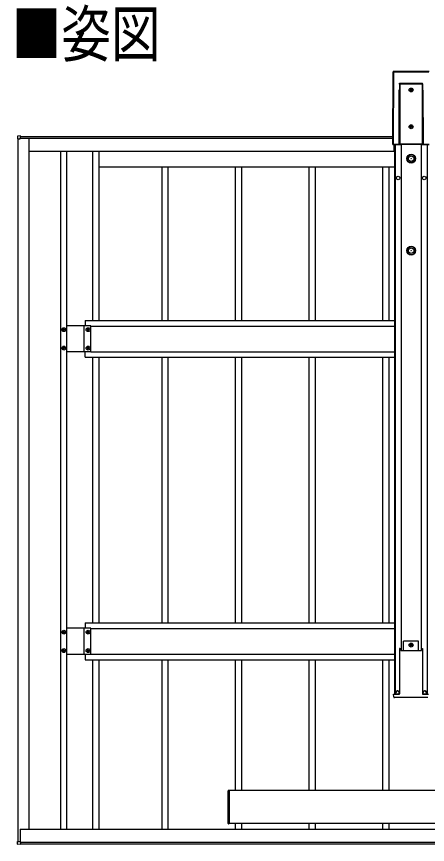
# Model space of a CAD drawing. Units: millimetres, scale not verified. Extents: x -10512 to 10512, y -7425 to 7425.
# Drawn here: x -3517 to -2400, y 199 to 2448 of the extents above; entities that cross this region are included whole.
import ezdxf
from ezdxf.enums import TextEntityAlignment as Align

# ---------------------------------------------------------------- set-up
doc = ezdxf.new("R2010")
doc.units = ezdxf.units.MM
doc.header["$LTSCALE"] = 30
doc.layers.add('0-2_USER1', color=3, linetype='Continuous')
doc.layers.add('0-5_YKK_A1', color=4, linetype='Continuous')
doc.styles.add('ＭＳ ゴシック', font='')
doc.styles.get('ＭＳ ゴシック').set_extended_font_data('MS Gothic')

msp = doc.modelspace()

# ---------------------------------------------------------------- linework, layer by layer
at = {"layer": '0-5_YKK_A1'}
for p, q in [((-2493.63, 2297.38), (-2494.26, 2100.23)), ((-2493.78, 2100.71), (-2493.15, 2296.9)), ((-2493.63, 2297.37), (-2493.63, 2297.38)), ((-2493.15, 2296.9), (-2493.63, 2297.37)), ((-2492.65, 2296.87), (-2493.28, 2100.69)), ((-2395.62, 2297.87), (-2493.13, 2297.87)), ((-2493.13, 2297.87), (-2492.65, 2297.39)), ((-2395.62, 2297.87), (-2493.13, 2297.87)), ((-2493.13, 2297.87), (-2493.13, 2297.87)), ((-2492.65, 2297.39), (-2396.1, 2297.39)), ((-2492.65, 2297.39), (-2492.65, 2296.87)), ((-2396.1, 2296.87), (-2492.65, 2296.87)), ((-2413.32, 2264.17), (-2475.44, 2264.17)), ((-2475.44, 2264.17), (-2475.44, 2101.24)), ((-2475.43, 2266.79), (-2413.32, 2266.79)), ((-2443.9, 2249.64), (-2443.9, 2250.6)), ((-2413.32, 2101.24), (-2413.32, 2264.17)), ((-2476.91, 2100.8), (-2476.44, 2247.58)), ((-2475.94, 2247.55), (-2476.41, 2100.77)), ((-2475.94, 2101.24), (-2475.94, 2247.55)), ((-2412.82, 2247.55), (-2412.82, 2101.24)), ((-2412.35, 2100.77), (-2412.82, 2247.55)), ((-2412.32, 2247.58), (-2411.85, 2100.8)), ((-2443.9, 2149.64), (-2443.9, 2150.6)), ((-3505.88, 2123.56), (-3513.41, 2123.1)), ((-3513.41, 2115.36), (-3507.7, 2115.36)), ((-3512.38, 207.15), (-3512.38, 2115.36)), ((-3507.7, 2115.36), (-3507.38, 2115.36)), ((-3507.38, 2115.36), (-3507.38, 2116.56)), ((-3482.38, 2116.55), (-3507.38, 2116.55)), ((-3506.88, 2116.55), (-3506.88, 2116.86)), ((-3505.88, 2123.07), (-3505.88, 2123.56)), ((-3505.88, 2117.16), (-3505.88, 2123.07)), ((-3505.88, 2122.05), (-2494.19, 2122.05)), ((-3505.88, 2117.05), (-2494.21, 2117.05)), ((-3503.88, 2117.03), (-2494.21, 2117.03)), ((-3503.88, 2117.03), (-3503.88, 2116.55)), ((-3482.38, 240.46), (-3482.38, 2116.55)), ((-2494.26, 2100.23), (-2494.26, 2100.23)), ((-2493.28, 2100.22), (-2493.76, 2099.73)), ((-2493.76, 2099.73), (-2473.01, 2099.73)), ((-2493.76, 2099.73), (-2473.01, 2099.73)), ((-2493.76, 2099.73), (-2493.76, 2099.73)), ((-2493.28, 2100.69), (-2476.9, 2100.69)), ((-2493.28, 2100.69), (-2493.28, 2100.22)), ((-2475.97, 2100.22), (-2493.28, 2100.22)), ((-2490.38, 2082.06), (-2490.38, 2099.73)), ((-2490.38, 2082.05), (-2490.38, 2099.73)), ((-2490.38, 2097.06), (-2489.38, 2097.06)), ((-2489.38, 2099.73), (-2489.38, 607.44)), ((-2488.18, 2099.73), (-2488.18, 607.44)), ((-2476.41, 2100.77), (-2475.94, 2101.24)), ((-2475.44, 2100.74), (-2475.97, 2100.22)), ((-2475.44, 2101.24), (-2413.32, 2101.24)), ((-2475.44, 2101.24), (-2475.44, 2100.74)), ((-2413.32, 2100.74), (-2475.44, 2100.74)), ((-2473.01, 2099.73), (-2472.75, 2100.62)), ((-2472.75, 2100.62), (-2415.88, 2100.62)), ((-2471.88, 2100.62), (-2471.88, 725.61)), ((-2416.88, 2100.62), (-2416.88, 725.61)), ((-2415.88, 2100.62), (-2415.63, 2099.73)), ((-2415.63, 2099.73), (-2394.99, 2099.73)), ((-2415.62, 2099.73), (-2394.99, 2099.73)), ((-2413.32, 2101.24), (-2413.32, 2100.74)), ((-2412.79, 2100.22), (-2413.32, 2100.74)), ((-2412.82, 2101.24), (-2412.35, 2100.77)), ((-2395.47, 2100.22), (-2412.79, 2100.22)), ((-2411.85, 2100.69), (-2395.47, 2100.69)), ((-2400.58, 2099.73), (-2400.58, 607.44)), ((-3482.38, 2082.05), (-2490.38, 2082.05)), ((-3397.38, 2082.05), (-3397.38, 240.46)), ((-3381.38, 2082.05), (-3381.38, 240.46)), ((-3310.38, 2082.05), (-3310.38, 1622.06)), ((-3293.38, 2082.05), (-3293.38, 1622.06)), ((-3293.38, 2039.06), (-3106.28, 2039.06)), ((-3121.38, 1622.06), (-3121.38, 2039.06)), ((-3121.38, 2039.06), (-2906.28, 2039.06)), ((-3104.38, 1622.06), (-3104.38, 2039.06)), ((-2921.38, 1622.06), (-2921.38, 2039.06)), ((-2921.38, 2039.06), (-2706.28, 2039.06)), ((-2904.38, 1622.06), (-2904.38, 2039.06)), ((-2721.38, 1622.06), (-2721.38, 2039.06)), ((-2721.38, 2039.06), (-2506.28, 2039.06)), ((-2704.38, 1622.06), (-2704.38, 2039.06)), ((-2521.38, 1622.06), (-2521.38, 2039.06)), ((-2521.38, 2039.06), (-2489.38, 2039.06)), ((-2504.38, 1622.06), (-2504.38, 2039.06)), ((-3330.38, 1622.06), (-3330.38, 1607.56)), ((-3330.38, 1622.06), (-2489.38, 1622.06)), ((-3388.86, 1598.5), (-3388.86, 1599.46)), ((-3315.38, 1607.56), (-3381.38, 1607.56)), ((-3315.38, 1607.56), (-3381.38, 1607.56)), ((-3332.88, 1536.56), (-3332.88, 1607.56)), ((-3332.88, 1536.56), (-3332.88, 1607.56)), ((-3322.86, 1598.5), (-3322.86, 1599.46)), ((-3315.38, 1536.56), (-3315.38, 1607.56)), ((-3315.38, 1536.56), (-3315.38, 1607.56)), ((-3315.38, 1607.06), (-2489.38, 1607.06)), ((-3388.86, 1548.5), (-3388.86, 1549.46)), ((-3315.38, 1536.56), (-3381.38, 1536.56)), ((-3315.38, 1536.56), (-3381.38, 1536.56)), ((-3330.38, 1522.06), (-3330.38, 1536.56)), ((-3322.86, 1548.5), (-3322.86, 1549.46)), ((-3315.38, 1537.06), (-2489.38, 1537.06)), ((-3330.38, 1522.06), (-2489.38, 1522.06)), ((-3310.38, 1522.06), (-3310.38, 800.46)), ((-3293.38, 1522.06), (-3293.38, 800.46)), ((-3121.38, 800.46), (-3121.38, 1522.06)), ((-3104.38, 800.46), (-3104.38, 1522.06)), ((-2921.38, 800.46), (-2921.38, 1522.06)), ((-2904.38, 800.46), (-2904.38, 1522.06)), ((-2721.38, 800.46), (-2721.38, 1522.06)), ((-2704.38, 800.46), (-2704.38, 1522.06)), ((-2521.38, 800.46), (-2521.38, 1522.06)), ((-2504.38, 800.46), (-2504.38, 1522.06)), ((-3330.38, 800.46), (-3330.38, 785.96)), ((-3330.38, 800.46), (-2489.38, 800.46)), ((-3388.86, 776.9), (-3388.86, 777.86)), ((-3315.38, 785.96), (-3381.38, 785.96)), ((-3332.88, 714.96), (-3332.88, 785.96)), ((-3322.86, 776.9), (-3322.86, 777.86)), ((-3315.38, 714.96), (-3315.38, 785.96)), ((-3315.38, 785.46), (-2489.38, 785.46)), ((-2423.88, 751.44), (-2464.88, 751.44)), ((-2464.88, 725.61), (-2464.88, 751.44)), ((-2443.9, 741.88), (-2443.9, 742.84)), ((-2423.88, 725.61), (-2423.88, 751.44)), ((-3388.86, 726.9), (-3388.86, 727.86)), ((-3322.86, 726.9), (-3322.86, 727.86)), ((-2475.63, 730.79), (-2475.63, 607.58)), ((-2475.27, 730.94), (-2475.62, 730.94)), ((-2475.27, 730.94), (-2474.77, 730.94)), ((-2474.77, 730.94), (-2472.73, 730.94)), ((-2472.42, 725.61), (-2472.73, 730.94)), ((-2416.03, 730.94), (-2413.99, 730.94)), ((-2413.99, 730.94), (-2413.49, 730.94)), ((-2413.49, 730.94), (-2413.14, 730.94)), ((-2413.13, 730.79), (-2413.13, 607.58)), ((-3315.38, 714.96), (-3381.38, 714.96)), ((-3330.38, 714.96), (-3330.38, 700.46)), ((-3330.38, 700.46), (-2489.38, 700.46)), ((-3315.38, 715.46), (-2489.38, 715.46)), ((-3310.38, 700.46), (-3310.38, 240.46)), ((-3293.38, 700.46), (-3293.38, 240.46)), ((-3121.38, 240.46), (-3121.38, 700.46)), ((-3104.38, 240.46), (-3104.38, 700.46)), ((-2921.38, 345.46), (-2921.38, 700.46)), ((-2904.38, 345.46), (-2904.38, 700.46)), ((-2721.38, 345.46), (-2721.38, 700.46)), ((-2704.38, 345.46), (-2704.38, 700.46)), ((-2521.38, 345.46), (-2521.38, 700.46)), ((-2504.38, 345.46), (-2504.38, 700.46)), ((-2491.75, 607.44), (-2476.74, 607.44)), ((-2485.88, 607.44), (-2485.88, 611.44)), ((-2476.88, 607.44), (-2476.88, 611.44)), ((-2476.74, 607.44), (-2475.74, 607.44)), ((-2475.64, 607.44), (-2475.74, 607.44)), ((-2413.12, 607.44), (-2413.02, 607.44)), ((-2413.02, 607.44), (-2412.02, 607.44)), ((-2412.02, 607.44), (-2397.01, 607.44)), ((-2411.88, 607.44), (-2411.88, 611.44)), ((-2402.88, 607.44), (-2402.88, 611.44)), ((-2476.21, 597.94), (-2489.79, 597.94)), ((-2474.72, 597.94), (-2476.21, 597.94)), ((-2474.34, 597.94), (-2474.72, 597.94)), ((-2414.42, 597.94), (-2474.34, 597.94)), ((-2414.04, 597.94), (-2414.42, 597.94)), ((-2412.54, 597.94), (-2414.04, 597.94)), ((-2398.97, 597.94), (-2412.54, 597.94)), ((-2941.88, 256.05), (-2941.88, 344.86)), ((-1889.38, 345.46), (-2939.38, 345.46)), ((-2939.38, 254.96), (-2940.95, 255.05)), ((-2939.38, 255.96), (-2939.38, 254.96)), ((-2921.38, 240.46), (-2921.38, 255.46)), ((-2904.38, 240.46), (-2904.38, 255.46)), ((-2721.38, 240.46), (-2721.38, 255.46)), ((-2704.38, 240.46), (-2704.38, 255.46)), ((-2521.38, 240.46), (-2521.38, 255.46)), ((-2504.38, 240.46), (-2504.38, 255.46)), ((-3506.88, 240.46), (1467.62, 240.46)), ((-3506.88, 240.46), (-3506.88, 205.65)), ((-3513.41, 207.15), (-3507.7, 207.15)), ((-3507.7, 207.15), (-3507.38, 207.15)), ((-3507.38, 207.15), (-3507.38, 205.95)), ((-3507.38, 207.15), (-3507.38, 205.95)), ((-3506.88, 205.95), (-3507.38, 205.95)), ((-3505.88, 205.46), (1491.12, 205.46)), ((-3505.88, 205.35), (-3505.88, 199.45)), ((-3505.88, 198.95), (-3513.41, 199.41)), ((-3505.88, 200.46), (1491.12, 200.46)), ((-3505.88, 199.45), (-3505.88, 198.95))]:
    msp.add_line(p, q, dxfattribs=at)
for points in [[(-2493.63, 2297.37), (-2494.26, 2100.23), (-2493.78, 2100.71)], [(-2475.8, 2264.2), (-2475.52, 2266.18), (-2475.44, 2266.75), (-2475.43, 2266.79)], [(-2475.44, 2264.17), (-2475.46, 2264.17), (-2475.48, 2264.17), (-2475.51, 2264.17), (-2475.53, 2264.17), (-2475.55, 2264.17), (-2475.58, 2264.17), (-2475.6, 2264.17), (-2475.62, 2264.17)], [(-2445.82, 2248.68), (-2446.78, 2248.68), (-2446.78, 2247.72), (-2445.82, 2247.72)], [(-2443.9, 2250.6), (-2444.86, 2250.6), (-2444.86, 2249.64)], [(-2442.94, 2247.72), (-2441.98, 2247.72), (-2441.98, 2248.68), (-2442.94, 2248.68)], [(-2413.14, 2264.17), (-2413.28, 2266.17), (-2413.32, 2266.75), (-2413.32, 2266.79)], [(-2413.32, 2264.17), (-2413.29, 2264.17), (-2413.27, 2264.17), (-2413.25, 2264.17), (-2413.23, 2264.17), (-2413.2, 2264.17), (-2413.18, 2264.17), (-2413.16, 2264.17), (-2413.14, 2264.17)], [(-2444.86, 2246.76), (-2444.86, 2245.8), (-2443.9, 2245.8), (-2443.9, 2246.76)], [(-2445.82, 2148.68), (-2446.78, 2148.68), (-2446.78, 2147.72), (-2445.82, 2147.72)], [(-2443.9, 2150.6), (-2444.86, 2150.6), (-2444.86, 2149.64)], [(-2444.86, 2146.76), (-2444.86, 2145.8), (-2443.9, 2145.8), (-2443.9, 2146.76)], [(-2442.94, 2147.72), (-2441.98, 2147.72), (-2441.98, 2148.68), (-2442.94, 2148.68)], [(-3513.88, 2122.61), (-3513.88, 2115.36), (-3513.41, 2115.36)], [(-3507.08, 2116.86), (-3505.88, 2116.86), (-3505.88, 2117.16)], [(-2475.44, 2101.24), (-2475.53, 2101.24), (-2475.62, 2101.24), (-2475.71, 2101.24), (-2475.78, 2101.24), (-2475.84, 2101.24), (-2475.89, 2101.24), (-2475.92, 2101.24), (-2475.94, 2101.24)], [(-2413.32, 2101.24), (-2413.22, 2101.24), (-2413.13, 2101.24), (-2413.05, 2101.24), (-2412.98, 2101.24), (-2412.91, 2101.24), (-2412.87, 2101.24), (-2412.83, 2101.24), (-2412.82, 2101.24)], [(-3389.82, 1596.58), (-3390.78, 1596.58), (-3390.78, 1597.54), (-3389.82, 1597.54)], [(-3388.86, 1599.46), (-3387.9, 1599.46), (-3387.9, 1598.5)], [(-3386.94, 1597.54), (-3385.98, 1597.54), (-3385.98, 1596.58), (-3386.94, 1596.58)], [(-3323.82, 1596.58), (-3324.78, 1596.58), (-3324.78, 1597.54), (-3323.82, 1597.54)], [(-3322.86, 1599.46), (-3321.9, 1599.46), (-3321.9, 1598.5)], [(-3320.94, 1597.54), (-3319.98, 1597.54), (-3319.98, 1596.58), (-3320.94, 1596.58)], [(-3387.9, 1595.62), (-3387.9, 1594.66), (-3388.86, 1594.66), (-3388.86, 1595.62)], [(-3321.9, 1595.62), (-3321.9, 1594.66), (-3322.86, 1594.66), (-3322.86, 1595.62)], [(-3389.82, 1546.58), (-3390.78, 1546.58), (-3390.78, 1547.54), (-3389.82, 1547.54)], [(-3388.86, 1549.46), (-3387.9, 1549.46), (-3387.9, 1548.5)], [(-3387.9, 1545.62), (-3387.9, 1544.66), (-3388.86, 1544.66), (-3388.86, 1545.62)], [(-3386.94, 1547.54), (-3385.98, 1547.54), (-3385.98, 1546.58), (-3386.94, 1546.58)], [(-3323.82, 1546.58), (-3324.78, 1546.58), (-3324.78, 1547.54), (-3323.82, 1547.54)], [(-3322.86, 1549.46), (-3321.9, 1549.46), (-3321.9, 1548.5)], [(-3321.9, 1545.62), (-3321.9, 1544.66), (-3322.86, 1544.66), (-3322.86, 1545.62)], [(-3320.94, 1547.54), (-3319.98, 1547.54), (-3319.98, 1546.58), (-3320.94, 1546.58)], [(-3389.82, 774.98), (-3390.78, 774.98), (-3390.78, 775.94), (-3389.82, 775.94)], [(-3388.86, 777.86), (-3387.9, 777.86), (-3387.9, 776.9)], [(-3387.9, 774.02), (-3387.9, 773.06), (-3388.86, 773.06), (-3388.86, 774.02)], [(-3386.94, 775.94), (-3385.98, 775.94), (-3385.98, 774.98), (-3386.94, 774.98)], [(-3323.82, 774.98), (-3324.78, 774.98), (-3324.78, 775.94), (-3323.82, 775.94)], [(-3322.86, 777.86), (-3321.9, 777.86), (-3321.9, 776.9)], [(-3321.9, 774.02), (-3321.9, 773.06), (-3322.86, 773.06), (-3322.86, 774.02)], [(-3320.94, 775.94), (-3319.98, 775.94), (-3319.98, 774.98), (-3320.94, 774.98)], [(-2443.9, 742.84), (-2444.86, 742.84), (-2444.86, 741.88)], [(-3389.82, 724.98), (-3390.78, 724.98), (-3390.78, 725.94), (-3389.82, 725.94)], [(-3388.86, 727.86), (-3387.9, 727.86), (-3387.9, 726.9)], [(-3387.9, 724.02), (-3387.9, 723.06), (-3388.86, 723.06), (-3388.86, 724.02)], [(-3386.94, 725.94), (-3385.98, 725.94), (-3385.98, 724.98), (-3386.94, 724.98)], [(-3323.82, 724.98), (-3324.78, 724.98), (-3324.78, 725.94), (-3323.82, 725.94)], [(-3322.86, 727.86), (-3321.9, 727.86), (-3321.9, 726.9)], [(-3321.9, 724.02), (-3321.9, 723.06), (-3322.86, 723.06), (-3322.86, 724.02)], [(-3320.94, 725.94), (-3319.98, 725.94), (-3319.98, 724.98), (-3320.94, 724.98)], [(-2472.42, 725.61), (-2416.34, 725.61), (-2416.03, 730.94)], [(-2445.82, 740.92), (-2446.78, 740.92), (-2446.78, 739.96), (-2445.82, 739.96)], [(-2444.86, 739), (-2444.86, 738.04), (-2443.9, 738.04), (-2443.9, 739)], [(-2442.94, 739.96), (-2441.98, 739.96), (-2441.98, 740.92), (-2442.94, 740.92)], [(-2491.78, 599.82), (-2492.25, 607.44), (-2491.75, 607.44)], [(-2940.95, 345.86), (-2939.38, 345.96), (-2939.38, 344.96), (-2939.38, 255.96)], [(-1889.38, 255.46), (-2939.38, 255.46), (-2939.38, 345.46)], [(-3513.88, 199.91), (-3513.88, 207.15), (-3513.41, 207.15)], [(-3507.08, 205.65), (-3505.88, 205.65), (-3505.88, 205.35)]]:
    msp.add_lwpolyline(points, dxfattribs=at)
for centre, radius in [((-2444.38, 2248.2), 5.3), ((-2444.38, 2148.2), 5.3), ((-2444.32, 2061.7), 12), ((-2444.32, 2061.7), 10.88), ((-2444.32, 2061.7), 7.48), ((-2444.32, 2061.7), 0.5), ((-2479.88, 2009.06), 5), ((-2408.88, 2009.06), 5), ((-2444.32, 1811.7), 12), ((-2444.32, 1811.7), 10.88), ((-2444.32, 1811.7), 7.48), ((-2444.32, 1811.7), 0.5), ((-3388.38, 1597.06), 5.3), ((-3322.38, 1597.06), 5.3), ((-3388.38, 1547.06), 5.3), ((-3322.38, 1547.06), 5.3), ((-3388.38, 775.46), 5.3), ((-3322.38, 775.46), 5.3), ((-2444.38, 740.44), 5.3), ((-3388.38, 725.46), 5.3), ((-3322.38, 725.46), 5.3), ((-2481.38, 611.94), 5), ((-2407.38, 611.94), 5)]:
    msp.add_circle(centre, radius, dxfattribs=at)
for centre, radius, start, end in [((-2493.13, 2297.37), 0.5, 90, 179.81634), ((-2493.13, 2297.37), 0.501, 90.24971, 179.75029), ((-2492.65, 2296.89), 0.501, 90.24971, 179.75029), ((-2492.76, 2299.63), 2.76, 261.80183, 272.1952), ((-2477.01, 2255.19), 9.09, 81.20266, 82.35702), ((-2034.06, 2234.21), 442.57, 175.77814, 176.1178), ((-2445.82, 2249.64), 0.96, 270, 0), ((-2442.94, 2249.64), 0.96, 180, 270), ((-2712.05, 2223.21), 301.89, 7.80423, 8.30085), ((-2411.75, 2255.19), 9.09, 97.64298, 98.79734), ((-2476.33, 2244.82), 2.76, 81.80183, 92.1952), ((-2445.82, 2246.76), 0.96, 0, 90), ((-2442.94, 2246.76), 0.96, 90, 180), ((-2412.43, 2244.82), 2.76, 87.8048, 98.19817), ((-2445.82, 2149.64), 0.96, 270, 0), ((-2445.82, 2146.76), 0.96, 0, 90), ((-2442.94, 2149.64), 0.96, 180, 270), ((-2442.94, 2146.76), 0.96, 90, 180), ((-3513.38, 2122.61), 0.5, 93.5, 180), ((-3507.08, 2116.56), 0.3, 90, 180), ((-2493.76, 2100.24), 0.501, 180.24971, 269.75029), ((-2493.76, 2100.23), 0.5, 179.81634, 270), ((-2493.39, 2103.45), 2.76, 261.80183, 272.1952), ((-2493.28, 2100.72), 0.501, 180.24971, 269.75029), ((-2476.8, 2098.04), 2.76, 81.80183, 92.1952), ((-2476.49, 2097.93), 2.79, 88.18282, 98.39155), ((-2475.44, 2101.25), 0.501, 180.24971, 269.75029), ((-2413.32, 2101.25), 0.501, 270.24971, 359.75029), ((-2412.26, 2097.93), 2.79, 81.60845, 91.81718), ((-2411.95, 2098.04), 2.76, 87.8048, 98.19817), ((-3389.82, 1598.5), 0.96, 270, 0), ((-3389.82, 1595.62), 0.96, 0, 90), ((-3386.94, 1598.5), 0.96, 180, 270), ((-3386.94, 1595.62), 0.96, 90, 180), ((-3323.82, 1598.5), 0.96, 270, 0), ((-3323.82, 1595.62), 0.96, 0, 90), ((-3320.94, 1598.5), 0.96, 180, 270), ((-3320.94, 1595.62), 0.96, 90, 180), ((-3389.82, 1548.5), 0.96, 270, 0), ((-3389.82, 1545.62), 0.96, 0, 90), ((-3386.94, 1548.5), 0.96, 180, 270), ((-3386.94, 1545.62), 0.96, 90, 180), ((-3323.82, 1548.5), 0.96, 270, 0), ((-3323.82, 1545.62), 0.96, 0, 90), ((-3320.94, 1548.5), 0.96, 180, 270), ((-3320.94, 1545.62), 0.96, 90, 180), ((-3389.82, 776.9), 0.96, 270, 0), ((-3389.82, 774.02), 0.96, 0, 90), ((-3386.94, 776.9), 0.96, 180, 270), ((-3386.94, 774.02), 0.96, 90, 180), ((-3323.82, 776.9), 0.96, 270, 0), ((-3323.82, 774.02), 0.96, 0, 90), ((-3320.94, 776.9), 0.96, 180, 270), ((-3320.94, 774.02), 0.96, 90, 180), ((-3389.82, 726.9), 0.96, 270, 0), ((-3389.82, 724.02), 0.96, 0, 90), ((-3386.94, 726.9), 0.96, 180, 270), ((-3386.94, 724.02), 0.96, 90, 180), ((-3323.82, 726.9), 0.96, 270, 0), ((-3323.82, 724.02), 0.96, 0, 90), ((-3320.94, 726.9), 0.96, 180, 270), ((-3320.94, 724.02), 0.96, 90, 180), ((-2445.82, 741.88), 0.96, 270, 0), ((-2445.82, 739), 0.96, 0, 90), ((-2442.94, 741.88), 0.96, 180, 270), ((-2442.94, 739), 0.96, 90, 180), ((-2481.38, 611.44), 4.5, 90, 180), ((-2481.38, 611.44), 4.5, 0, 90), ((-2407.38, 611.44), 4.5, 90, 180), ((-2407.38, 611.44), 4.5, 0, 90), ((-2489.79, 599.94), 2, 183.5, 270), ((-2940.88, 344.86), 1, 93.5, 180), ((-2940.88, 256.05), 1, 180, 266.5), ((-3507.08, 205.95), 0.3, 180, 270), ((-3513.38, 199.91), 0.5, 180, 266.5)]:
    msp.add_arc(centre, radius, start, end, dxfattribs=at)
for centre, major_axis, ratio, start_param, end_param in [((-2475.44, 2246.42), (0, -19.08), 0.052413, 3.5123474, 4.6513024), ((-2475.44, 2246.39), (0, -19.08), 0.026207, 3.5123474, 4.6513024), ((-2472.35, 2264.17), (0, -50), 0.061774, 4.6600291, 4.7123946), ((-2416.41, 2264.17), (0, -50), 0.061774, 1.5707907, 1.6231562), ((-2413.32, 2246.39), (0, -19.08), 0.026207, 1.6318829, 2.7708379), ((-2413.32, 2246.42), (0, -19.08), 0.052413, 1.6318829, 2.7708379), ((-2475.91, 2100.8), (-0.543, -0.848), 0.992387, 5.2824884, 5.3922079), ((-2475.97, 2100.71), (0.941, -0.042), 0.529688, 3.2789358, 4.7362857), ((-2475.91, 2100.78), (-0.293, -0.417), 0.981557, 5.3232786, 5.4329981), ((-2475.97, 2100.71), (0.185, -0.478), 0.839234, 4.3937254, 5.8510754), ((-2412.79, 2100.71), (-0.185, -0.478), 0.839234, 0.4321099, 1.8894599), ((-2412.79, 2100.71), (0.941, 0.042), 0.529688, 4.6884922, 6.1458421), ((-2412.85, 2100.78), (0.293, -0.417), 0.981557, 0.8501872, 0.9599067), ((-2412.85, 2100.8), (0.543, -0.848), 0.992387, 0.8909775, 1.0006969), ((-2475.58, 730.44), (0.031, -0.5), 0.061627, 3.1377656, 3.9231638), ((-2413.17, 730.44), (-0.031, -0.5), 0.061627, 2.3600215, 3.1454197), ((-2475.67, 607.94), (0.031, -0.5), 0.061627, 6.2793582, 7.0647564), ((-2413.08, 607.94), (-0.031, -0.5), 0.061627, 5.5016142, 6.2870124)]:
    msp.add_ellipse(centre, major_axis=major_axis, ratio=ratio, start_param=start_param, end_param=end_param, dxfattribs=at)

# ---------------------------------------------------------------- texts
at = {"layer": '0-2_USER1', "style": 'ＭＳ ゴシック', "width": 0.8}
msp.add_text('■姿図', height=123.8, dxfattribs=at).set_placement((-3530.38, 2301.36), align=Align.BOTTOM_LEFT)

doc.saveas('drawing.dxf')
